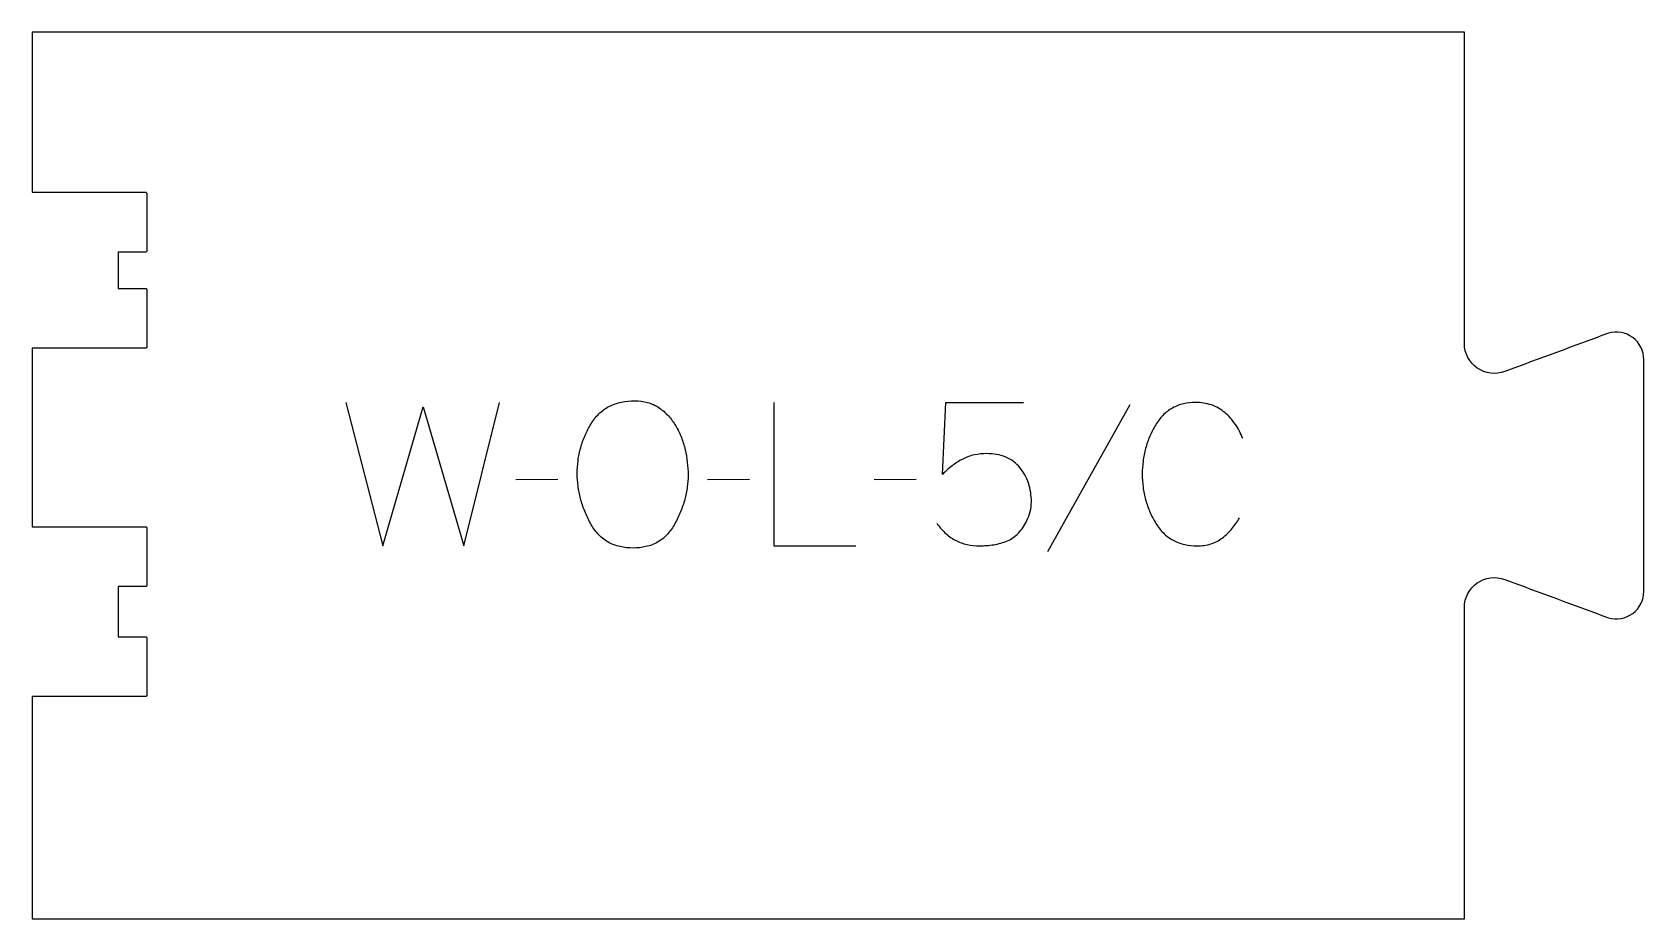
# Model space of a CAD drawing. Extents: x 0 to 337, y 0 to 186.
import ezdxf

# ---------------------------------------------------------------- set-up
doc = ezdxf.new("R2010")
doc.units = 0
doc.layers.add('1_ANYTOOL_1MMDEEP_LABELS_S', color=2, linetype='CONTINUOUS')
doc.layers.add('4_ANYTOOL_CUTTHROUGH_OUTSI', color=5, linetype='CONTINUOUS')

msp = doc.modelspace()

# ---------------------------------------------------------------- linework, layer by layer
at = {"layer": '1_ANYTOOL_1MMDEEP_LABELS_S'}
for p, q in [((229.509828, 107.564974), (212.324114, 76.793546)), ((109.938399, 91.922117), (101.152685, 91.836403)), ((149.966971, 91.922117), (141.181256, 91.836403)), ((184.852685, 91.922117), (176.066971, 91.836403))]:
    msp.add_line(p, q, dxfattribs=at)
for points in [[(65.581256, 108.036403), (73.295542, 78.036403), (81.738399, 107.136403), (90.224114, 78.036403), (97.724114, 108.036403)], [(155.109828, 108.036403), (155.109828, 78.036403), (172.209828, 78.036403)]]:
    msp.add_lwpolyline(points, dxfattribs=at)
msp.add_lwpolyline([(126.009828, 108.37926, -0.064784), (128.683783, 108.031339, -0.088904), (131.109828, 106.900688, -0.05419), (133.032392, 105.208558, -0.051179), (134.559828, 103.150688, -0.041653), (135.742027, 100.721916, -0.036749), (136.531256, 98.136403, -0.024892), (136.989036, 95.51714, -0.030823), (137.152685, 92.864974, -0.034269), (136.976165, 90.292478, -0.031918), (136.461614, 87.764974, -0.031725), (135.573427, 85.155577, -0.026303), (134.388399, 82.664974, -0.058719), (132.864619, 80.503227, -0.077745), (130.825899, 78.839974, -0.077243), (128.338911, 77.861137, -0.055252), (125.666971, 77.564974, -0.054051), (122.913046, 77.863553, -0.077615), (120.347328, 78.861403, -0.078558), (118.272255, 80.548476, -0.060481), (116.731256, 82.750688, -0.02629), (115.544596, 85.289908, -0.031299), (114.658042, 87.947117, -0.031469), (114.143004, 90.533933, -0.033416), (113.966971, 93.164974, -0.032847), (114.145649, 95.881923, -0.035049), (114.690185, 98.548903, -0.03503), (115.606159, 101.125942, -0.032231), (116.859828, 103.557831, -0.062518), (118.481717, 105.624926, -0.074052), (120.593756, 107.173903, -0.072322), (123.22061, 108.104794, -0.049083)], format="xyb", close=True, dxfattribs=at)
for points in [[(189.138399, 82.793546, 0.051644), (190.873437, 80.773633, 0.067529), (193.027685, 79.225688, 0.067834), (195.484443, 78.321217, 0.054378), (198.095542, 78.036403, 0.039344), (201.078795, 78.27151, 0.059901), (203.945542, 79.086403, 0.055966), (205.160349, 79.763406, 0.047768), (206.211614, 80.677474, 0.046557), (207.207028, 81.942763, 0.031515), (207.995542, 83.350688, 0.047557), (208.683834, 85.230069, 0.064093), (208.938399, 87.207831, 0.035335), (208.797081, 89.20501, 0.045148), (208.338399, 91.150688, 0.045692), (207.588273, 92.862178, 0.046166), (206.538399, 94.407831, 0.060461), (205.203492, 95.679386, 0.060801), (203.602685, 96.593546, 0.059081), (201.639193, 97.156867, 0.040364), (199.595542, 97.322117, 0.051634), (197.01495, 97.054913, 0.068321), (194.581256, 96.186403, 0.044671), (192.339472, 94.754249, 0.031916), (190.338399, 92.993546), (191.066971, 108.036403), (207.266971, 108.036403)], [(253.124114, 100.536403, 0.059291), (251.587953, 103.465819, 0.066881), (249.374114, 105.914974, 0.04529), (248.057128, 106.838852, 0.046757), (246.593756, 107.506046, 0.04633), (244.953844, 107.910377, 0.037303), (243.266971, 108.036403, 0.054828), (240.76133, 107.760817, 0.073548), (238.418756, 106.863188, 0.073729), (236.449434, 105.334956, 0.056205), (234.931256, 103.343546, 0.033355), (233.710087, 100.95367, 0.034965), (232.825899, 98.420331, 0.034911), (232.295872, 95.752324, 0.031589), (232.124114, 93.036403, 0.032085), (232.298617, 90.319774, 0.035383), (232.836614, 87.652474, 0.035431), (233.735102, 85.117317, 0.033598), (234.974114, 82.72926, 0.058628), (236.536315, 80.728375, 0.073381), (238.558042, 79.209617, 0.072539), (241.004015, 78.308563, 0.05208), (243.609828, 78.036403, 0.033243), (245.051203, 78.132339, 0.042283), (246.459828, 78.443546, 0.042766), (247.702524, 78.950635, 0.044269), (248.838399, 79.664974, 0.055485), (250.850194, 81.579875, 0.045948), (252.438399, 83.864974)]]:
    msp.add_lwpolyline(points, format="xyb", dxfattribs=at)
at = {"layer": '4_ANYTOOL_CUTTHROUGH_OUTSI'}
msp.add_lwpolyline([(0, 0), (299.5, 0), (299.5, 65.136954, -0.522099), (307.915905, 70.999663, 0.000005), (329.612488, 62.9844, 0.236335), (334.682073, 63.883421, 0.237079), (336.999723, 68.496607), (337.000179, 117.002691, 0.237079), (334.682529, 121.615874, 0.237104), (329.598013, 122.509963, -0.000005), (307.915807, 114.499895, -0.522094), (299.5, 120.36264), (299.5, 185.5), (0, 185.5), (0, 152), (23.75, 152, -0.414214), (24, 151.75), (24, 139.75, -0.414214), (23.75, 139.5), (18, 139.5), (18, 131.911), (23.75, 131.911, -0.414214), (24, 131.661), (24, 119.661, -0.414214), (23.75, 119.411), (0, 119.411), (0, 82), (23.75, 82, -0.414214), (24, 81.75), (24, 69.75, -0.414214), (23.75, 69.5), (18, 69.5), (18, 59), (23.75, 59, -0.414214), (24, 58.75), (24, 46.75, -0.414214), (23.75, 46.5), (0, 46.5)], format="xyb", close=True, dxfattribs=at)

doc.saveas('drawing.dxf')
